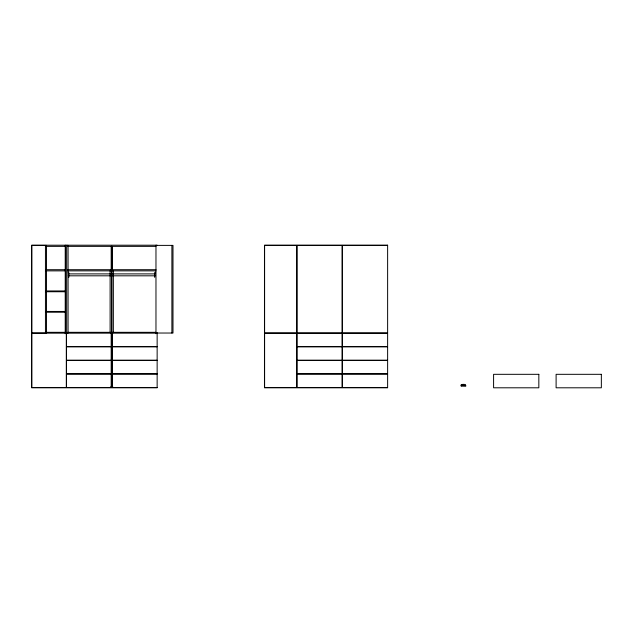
<?xml version="1.0" encoding="UTF-8"?>
<svg xmlns="http://www.w3.org/2000/svg" width="633" height="633" viewBox="0 0 633 633"><rect width="100%" height="100%" fill="white"/><g stroke="black" fill="none" stroke-linecap="round" stroke-linejoin="round"><path stroke-width="0.95" d="M463.894 385.244C462.414 385.948 459.542 385.086 461.845 384.769M465.579 384.737C466.379 384.54 460.974 383.756 461.22 385.228M461.702 385.877L460.951 385.901L466.015 385.893L461.924 385.758M157.142 245.2L31.65 245.2L31.65 387.8L157.142 387.8L157.142 332.729M156.05 245.39L172.991 245.39L172.991 333.029L156.05 333.029M387.562 245.39L342.318 245.39L342.318 333.029L387.562 333.029M45.584 246.364L65.223 246.364M67.557 246.364L155.971 246.364M45.584 269.698L65.223 269.698M67.557 269.698L155.971 269.698M45.584 270.869L65.223 270.869M67.557 270.869L155.971 270.869M68.214 273.891L155.227 273.891M68.214 275.814L155.227 275.814M45.584 290.958L65.223 290.958M45.584 291.742L65.223 291.742M45.584 311.444L65.223 311.444M45.584 312.219L65.223 312.219M45.584 332.317L65.223 332.317M67.557 332.317L155.971 332.317M157.079 333.156L111.835 333.156L111.835 346.639L157.079 346.639M387.562 333.156L342.318 333.156L342.318 346.639L387.562 346.639M110.783 333.48L112.745 333.48M157.079 346.773L111.835 346.773L111.835 360.256L157.079 360.256M387.562 346.773L342.318 346.773L342.318 360.256L387.562 360.256M157.079 360.383L111.835 360.383L111.835 373.866L157.079 373.866M387.562 360.383L342.318 360.383L342.318 373.866L387.562 373.866M157.079 373.992L111.835 373.992L111.835 387.475L157.079 387.475M387.562 373.992L342.318 373.992L342.318 387.475L387.562 387.475M110.783 386.636L112.745 386.636M171.891 245.39L171.891 333.029M155.971 245.2L155.971 333.71M155.386 272.348L154.705 272.522L154.705 277.389M113.354 270.869L113.354 332.317M112.35 246.364L112.35 269.698M112.35 333.48L112.35 386.636M111.93 270.869L111.93 332.317M111.764 246.182L111.764 269.785M111.543 270.869L111.543 332.317M111.186 246.364L111.186 269.698M111.186 333.48L111.186 386.636M110.11 270.869L110.11 332.317M68.831 277.381L68.831 272.514L68.15 272.332M66.647 245.39L66.647 333.029M65.223 245.2L65.223 333.71M45.449 245.39L45.449 333.029M387.625 245.2L264.467 245.2L264.467 387.8L387.625 387.8L387.625 245.2M46.518 245.39L31.785 245.39L31.785 333.029L46.518 333.029L46.518 245.39M68.071 245.39L65.484 245.39L65.484 333.029L68.071 333.029L68.071 245.39M296.814 245.39L264.602 245.39L264.602 333.029L296.814 333.029L296.814 245.39M342.184 245.39L296.94 245.39L296.94 333.029L342.184 333.029L342.184 245.39M66.33 333.156L31.777 333.156L31.777 387.475L66.33 387.475L66.33 333.156M111.701 333.156L66.457 333.156L66.457 346.639L111.701 346.639L111.701 333.156M296.814 333.156L264.602 333.156L264.602 387.475L296.814 387.475L296.814 333.156M342.184 333.156L296.94 333.156L296.94 346.639L342.184 346.639L342.184 333.156M111.701 346.773L66.457 346.773L66.457 360.256L111.701 360.256L111.701 346.773M342.184 346.773L296.94 346.773L296.94 360.256L342.184 360.256L342.184 346.773M111.701 360.383L66.457 360.383L66.457 373.866L111.701 373.866L111.701 360.383M342.184 360.383L296.94 360.383L296.94 373.866L342.184 373.866L342.184 360.383M111.701 373.992L66.457 373.992L66.457 387.475L111.701 387.475L111.701 373.992M342.184 373.992L296.94 373.992L296.94 387.475L342.184 387.475L342.184 373.992M538.833 374.317L493.59 374.317L493.59 387.8L538.833 387.8L538.833 374.317M601.35 374.317L556.106 374.317L556.106 387.8L601.35 387.8L601.35 374.317"/></g></svg>
